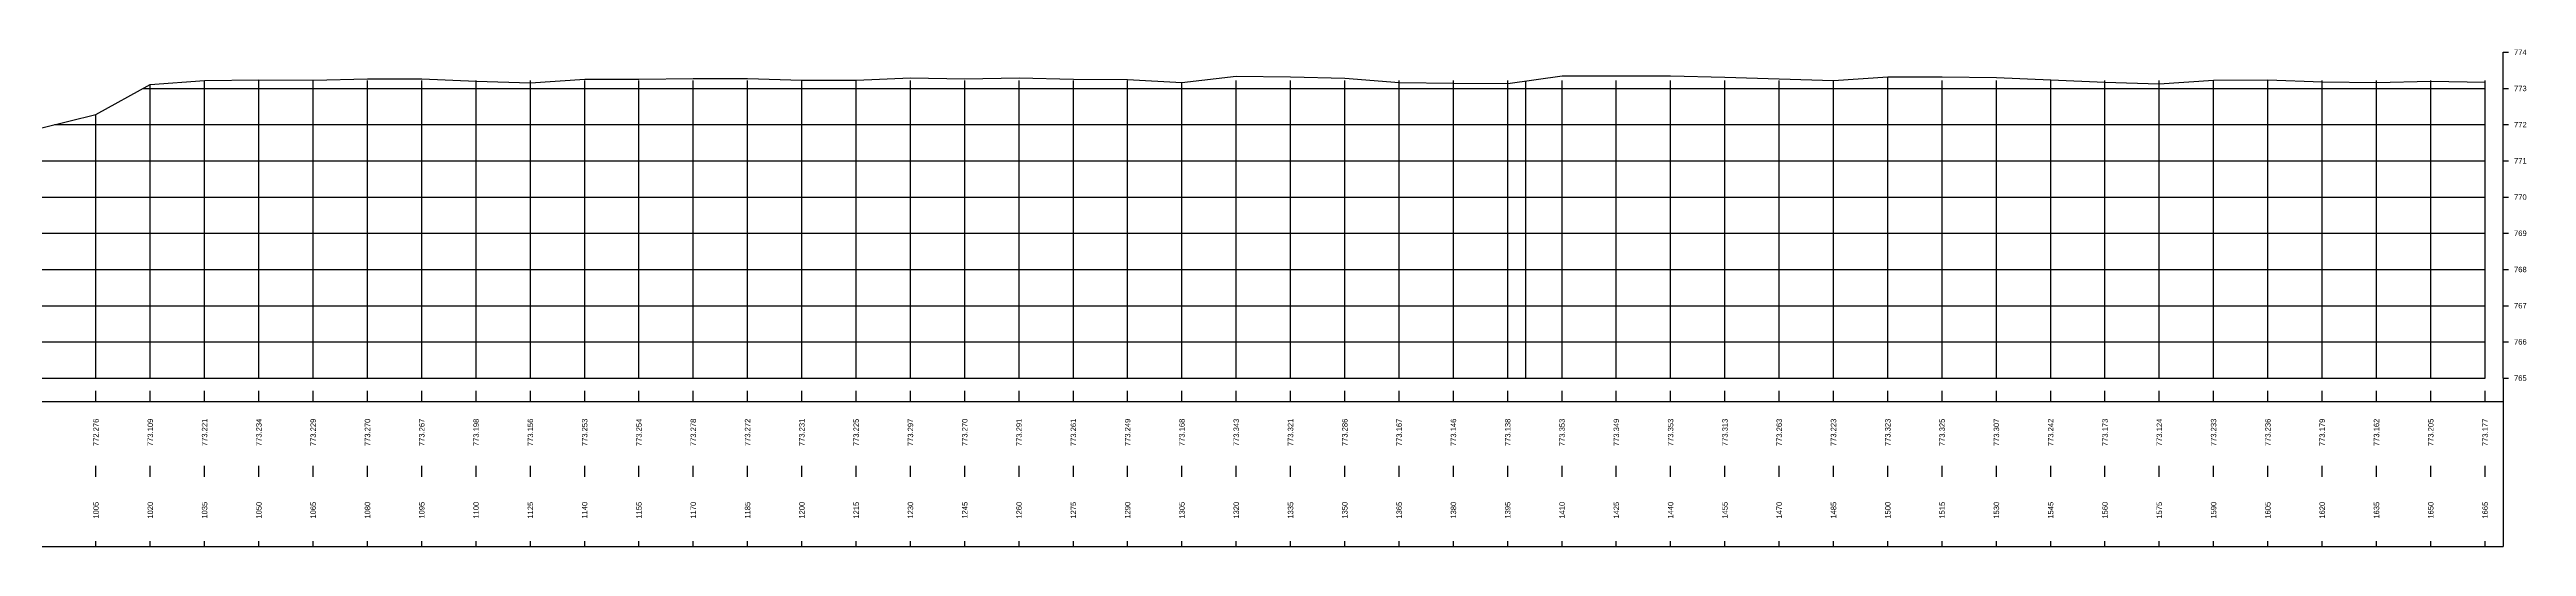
# Model space of a CAD drawing. Header units: millimetres. Extents: x 3197 to 59319, y 691 to 32741.
# Drawn here: x 4229 to 4913, y 691 to 828 of the extents above; entities that cross this region are included whole.
import ezdxf
from ezdxf.enums import TextEntityAlignment as Align

# ---------------------------------------------------------------- set-up
doc = ezdxf.new("R2010")
doc.units = ezdxf.units.MM
for name, color, linetype in [('Chainage_TXT', 7, 'Continuous'), ('GL', 3, 'Continuous'), ('GRID', 8, 'Continuous'), ('SCALE_LINE', 1, 'Continuous'), ('TitleBox', 7, 'Continuous')]:
    doc.layers.add(name, color=color, linetype=linetype)
doc.styles.get("Standard").update_dxf_attribs({"font": 'arial.ttf'})

msp = doc.modelspace()

# ---------------------------------------------------------------- linework, layer by layer
at = {"layer": 'Chainage_TXT'}
for p, q in [((4256.78, 737.61), (4256.78, 818.7)), ((4271.78, 737.61), (4271.78, 819.82)), ((4286.78, 737.61), (4286.78, 819.82)), ((4301.78, 737.61), (4301.78, 819.82)), ((4316.78, 737.61), (4316.78, 819.82)), ((4331.78, 737.61), (4331.78, 819.82)), ((4346.78, 737.61), (4346.78, 819.82)), ((4361.78, 737.61), (4361.78, 819.82)), ((4376.78, 737.61), (4376.78, 819.82)), ((4391.78, 737.61), (4391.78, 819.82)), ((4406.78, 737.61), (4406.78, 819.82)), ((4421.78, 737.61), (4421.78, 819.82)), ((4436.78, 737.61), (4436.78, 819.82)), ((4451.78, 737.61), (4451.78, 819.82)), ((4466.78, 737.61), (4466.78, 819.82)), ((4481.78, 737.61), (4481.78, 819.82)), ((4496.78, 737.61), (4496.78, 819.82)), ((4511.78, 737.61), (4511.78, 819.82)), ((4526.78, 737.61), (4526.78, 819.82)), ((4541.78, 737.61), (4541.78, 819.29)), ((4556.78, 737.61), (4556.78, 819.82)), ((4571.78, 737.61), (4571.78, 819.82)), ((4586.78, 737.61), (4586.78, 819.82)), ((4601.78, 737.61), (4601.78, 819.82)), ((4616.78, 737.61), (4616.78, 819.82)), ((4631.78, 737.61), (4631.78, 819.82)), ((4646.78, 737.61), (4646.78, 819.82)), ((4661.78, 737.61), (4661.78, 819.82)), ((4676.78, 737.61), (4676.78, 819.82)), ((4691.78, 737.61), (4691.78, 819.82)), ((4706.78, 737.61), (4706.78, 819.82)), ((4721.78, 737.61), (4721.78, 819.82)), ((4736.78, 737.61), (4736.78, 819.82)), ((4751.78, 737.61), (4751.78, 819.82)), ((4766.78, 737.61), (4766.78, 819.82)), ((4781.78, 737.61), (4781.78, 819.82)), ((4796.78, 737.61), (4796.78, 819.82)), ((4811.78, 737.61), (4811.78, 819.82)), ((4826.78, 737.61), (4826.78, 819.82)), ((4841.78, 737.61), (4841.78, 819.82)), ((4856.78, 737.61), (4856.78, 819.82)), ((4871.78, 737.61), (4871.78, 819.82)), ((4886.78, 737.61), (4886.78, 819.82)), ((4901.78, 737.61), (4901.78, 819.82)), ((4241.78, 737.61), (4241.78, 810.37)), ((4906.78, 737.61), (4906.78, 691.11))]:
    msp.add_line(p, q, dxfattribs=at)
at = {"layer": 'Chainage_TXT', "color": 0}
for p, q in [((3236.78, 731.11), (4906.78, 731.11)), ((3231.78, 691.11), (4906.78, 691.11))]:
    msp.add_line(p, q, dxfattribs=at)
at = {"layer": 'GL'}
msp.add_lwpolyline([(4226.78, 806.75), (4241.78, 810.37), (4256.78, 818.7), (4271.78, 819.82), (4286.78, 819.95), (4301.78, 819.9), (4316.78, 820.31), (4331.78, 820.28), (4346.78, 819.59), (4361.78, 819.17), (4376.78, 820.14), (4391.78, 820.15), (4406.78, 820.39), (4421.78, 820.33), (4436.78, 819.92), (4451.78, 819.86), (4466.78, 820.58), (4481.78, 820.31), (4496.78, 820.52), (4511.78, 820.22), (4526.78, 820.1), (4541.78, 819.29), (4556.78, 821.04), (4571.78, 820.82), (4586.78, 820.47), (4601.78, 819.28), (4616.78, 819.07), (4631.78, 818.99), (4646.78, 821.14), (4661.78, 821.1), (4676.78, 821.14), (4691.78, 820.74), (4706.78, 820.24), (4721.78, 819.84), (4736.78, 820.84), (4751.78, 820.86), (4766.78, 820.68), (4781.78, 820.03), (4796.78, 819.34), (4811.78, 818.85), (4826.78, 819.94), (4841.78, 819.97), (4856.78, 819.4), (4871.78, 819.23), (4886.78, 819.66), (4901.78, 819.38)], dxfattribs=at)
at = {"layer": 'GRID', "color": 0}
for p, q in [((4254.82, 817.61), (4901.78, 817.61)), ((4230.34, 807.61), (4901.78, 807.61)), ((4096.49, 797.61), (4901.78, 797.61)), ((4062.82, 787.61), (4901.78, 787.61)), ((4000.15, 777.61), (4901.78, 777.61)), ((3963.65, 767.61), (4901.78, 767.61)), ((3236.78, 757.61), (4901.78, 757.61)), ((3236.78, 747.61), (4901.78, 747.61)), ((3236.78, 737.61), (4901.78, 737.61))]:
    msp.add_line(p, q, dxfattribs=at)
at = {"layer": 'GRID'}
for p, q in [((4436.78, 737.61), (4436.78, 819.92)), ((4636.78, 737.61), (4636.78, 819.7)), ((4736.78, 737.61), (4736.78, 820.84)), ((4901.78, 737.61), (4901.78, 819.38))]:
    msp.add_line(p, q, dxfattribs=at)
at = {"layer": 'SCALE_LINE', "color": 6}
for p, q in [((4906.78, 737.61), (4906.78, 827.61)), ((4906.78, 827.61), (4908.28, 827.61)), ((4906.78, 817.61), (4908.28, 817.61)), ((4906.78, 807.61), (4908.28, 807.61)), ((4906.78, 797.61), (4908.28, 797.61)), ((4906.78, 787.61), (4908.28, 787.61)), ((4906.78, 777.61), (4908.28, 777.61)), ((4906.78, 767.61), (4908.28, 767.61)), ((4906.78, 757.61), (4908.28, 757.61)), ((4906.78, 747.61), (4908.28, 747.61)), ((4906.78, 737.61), (4908.28, 737.61))]:
    msp.add_line(p, q, dxfattribs=at)
at = {"layer": 'TitleBox'}
for p, q in [((4241.78, 731.11), (4241.78, 734.11)), ((4256.78, 731.11), (4256.78, 734.11)), ((4271.78, 731.11), (4271.78, 734.11)), ((4286.78, 731.11), (4286.78, 734.11)), ((4301.78, 731.11), (4301.78, 734.11)), ((4316.78, 731.11), (4316.78, 734.11)), ((4331.78, 731.11), (4331.78, 734.11)), ((4346.78, 731.11), (4346.78, 734.11)), ((4361.78, 731.11), (4361.78, 734.11)), ((4376.78, 731.11), (4376.78, 734.11)), ((4391.78, 731.11), (4391.78, 734.11)), ((4406.78, 731.11), (4406.78, 734.11)), ((4421.78, 731.11), (4421.78, 734.11)), ((4436.78, 731.11), (4436.78, 734.11)), ((4451.78, 731.11), (4451.78, 734.11)), ((4466.78, 731.11), (4466.78, 734.11)), ((4481.78, 731.11), (4481.78, 734.11)), ((4496.78, 731.11), (4496.78, 734.11)), ((4511.78, 731.11), (4511.78, 734.11)), ((4526.78, 731.11), (4526.78, 734.11)), ((4541.78, 731.11), (4541.78, 734.11)), ((4556.78, 731.11), (4556.78, 734.11)), ((4571.78, 731.11), (4571.78, 734.11)), ((4586.78, 731.11), (4586.78, 734.11)), ((4601.78, 731.11), (4601.78, 734.11)), ((4616.78, 731.11), (4616.78, 734.11)), ((4631.78, 731.11), (4631.78, 734.11)), ((4646.78, 731.11), (4646.78, 734.11)), ((4661.78, 731.11), (4661.78, 734.11)), ((4676.78, 731.11), (4676.78, 734.11)), ((4691.78, 731.11), (4691.78, 734.11)), ((4706.78, 731.11), (4706.78, 734.11)), ((4721.78, 731.11), (4721.78, 734.11)), ((4736.78, 731.11), (4736.78, 734.11)), ((4751.78, 731.11), (4751.78, 734.11)), ((4766.78, 731.11), (4766.78, 734.11)), ((4781.78, 731.11), (4781.78, 734.11)), ((4796.78, 731.11), (4796.78, 734.11)), ((4811.78, 731.11), (4811.78, 734.11)), ((4826.78, 731.11), (4826.78, 734.11)), ((4841.78, 731.11), (4841.78, 734.11)), ((4856.78, 731.11), (4856.78, 734.11)), ((4871.78, 731.11), (4871.78, 734.11)), ((4886.78, 731.11), (4886.78, 734.11)), ((4901.78, 731.11), (4901.78, 734.11)), ((4241.78, 710.36), (4241.78, 713.36)), ((4256.78, 710.36), (4256.78, 713.36)), ((4271.78, 710.36), (4271.78, 713.36)), ((4286.78, 710.36), (4286.78, 713.36)), ((4301.78, 710.36), (4301.78, 713.36)), ((4316.78, 710.36), (4316.78, 713.36)), ((4331.78, 710.36), (4331.78, 713.36)), ((4346.78, 710.36), (4346.78, 713.36)), ((4361.78, 710.36), (4361.78, 713.36)), ((4376.78, 710.36), (4376.78, 713.36)), ((4391.78, 710.36), (4391.78, 713.36)), ((4406.78, 710.36), (4406.78, 713.36)), ((4421.78, 710.36), (4421.78, 713.36)), ((4436.78, 710.36), (4436.78, 713.36)), ((4451.78, 710.36), (4451.78, 713.36)), ((4466.78, 710.36), (4466.78, 713.36)), ((4481.78, 710.36), (4481.78, 713.36)), ((4496.78, 710.36), (4496.78, 713.36)), ((4511.78, 710.36), (4511.78, 713.36)), ((4526.78, 710.36), (4526.78, 713.36)), ((4541.78, 710.36), (4541.78, 713.36)), ((4556.78, 710.36), (4556.78, 713.36)), ((4571.78, 710.36), (4571.78, 713.36)), ((4586.78, 710.36), (4586.78, 713.36)), ((4601.78, 710.36), (4601.78, 713.36)), ((4616.78, 710.36), (4616.78, 713.36)), ((4631.78, 710.36), (4631.78, 713.36)), ((4646.78, 710.36), (4646.78, 713.36)), ((4661.78, 710.36), (4661.78, 713.36)), ((4676.78, 710.36), (4676.78, 713.36)), ((4691.78, 710.36), (4691.78, 713.36)), ((4706.78, 710.36), (4706.78, 713.36)), ((4721.78, 710.36), (4721.78, 713.36)), ((4736.78, 710.36), (4736.78, 713.36)), ((4751.78, 710.36), (4751.78, 713.36)), ((4766.78, 710.36), (4766.78, 713.36)), ((4781.78, 710.36), (4781.78, 713.36)), ((4796.78, 710.36), (4796.78, 713.36)), ((4811.78, 710.36), (4811.78, 713.36)), ((4826.78, 710.36), (4826.78, 713.36)), ((4841.78, 710.36), (4841.78, 713.36)), ((4856.78, 710.36), (4856.78, 713.36)), ((4871.78, 710.36), (4871.78, 713.36)), ((4886.78, 710.36), (4886.78, 713.36)), ((4901.78, 710.36), (4901.78, 713.36)), ((4241.78, 691.11), (4241.78, 692.61)), ((4241.78, 691.11), (4241.78, 692.61)), ((4256.78, 691.11), (4256.78, 692.61)), ((4256.78, 691.11), (4256.78, 692.61)), ((4271.78, 691.11), (4271.78, 692.61)), ((4271.78, 691.11), (4271.78, 692.61)), ((4286.78, 691.11), (4286.78, 692.61)), ((4286.78, 691.11), (4286.78, 692.61)), ((4301.78, 691.11), (4301.78, 692.61)), ((4301.78, 691.11), (4301.78, 692.61)), ((4316.78, 691.11), (4316.78, 692.61)), ((4316.78, 691.11), (4316.78, 692.61)), ((4331.78, 691.11), (4331.78, 692.61)), ((4331.78, 691.11), (4331.78, 692.61)), ((4346.78, 691.11), (4346.78, 692.61)), ((4346.78, 691.11), (4346.78, 692.61)), ((4361.78, 691.11), (4361.78, 692.61)), ((4361.78, 691.11), (4361.78, 692.61)), ((4376.78, 691.11), (4376.78, 692.61)), ((4376.78, 691.11), (4376.78, 692.61)), ((4391.78, 691.11), (4391.78, 692.61)), ((4391.78, 691.11), (4391.78, 692.61)), ((4406.78, 691.11), (4406.78, 692.61)), ((4406.78, 691.11), (4406.78, 692.61)), ((4421.78, 691.11), (4421.78, 692.61)), ((4421.78, 691.11), (4421.78, 692.61)), ((4436.78, 691.11), (4436.78, 692.61)), ((4436.78, 691.11), (4436.78, 692.61)), ((4451.78, 691.11), (4451.78, 692.61)), ((4451.78, 691.11), (4451.78, 692.61)), ((4466.78, 691.11), (4466.78, 692.61)), ((4466.78, 691.11), (4466.78, 692.61)), ((4481.78, 691.11), (4481.78, 692.61)), ((4481.78, 691.11), (4481.78, 692.61)), ((4496.78, 691.11), (4496.78, 692.61)), ((4496.78, 691.11), (4496.78, 692.61)), ((4511.78, 691.11), (4511.78, 692.61)), ((4511.78, 691.11), (4511.78, 692.61)), ((4526.78, 691.11), (4526.78, 692.61)), ((4526.78, 691.11), (4526.78, 692.61)), ((4541.78, 691.11), (4541.78, 692.61)), ((4541.78, 691.11), (4541.78, 692.61)), ((4556.78, 691.11), (4556.78, 692.61)), ((4556.78, 691.11), (4556.78, 692.61)), ((4571.78, 691.11), (4571.78, 692.61)), ((4571.78, 691.11), (4571.78, 692.61)), ((4586.78, 691.11), (4586.78, 692.61)), ((4586.78, 691.11), (4586.78, 692.61)), ((4601.78, 691.11), (4601.78, 692.61)), ((4601.78, 691.11), (4601.78, 692.61)), ((4616.78, 691.11), (4616.78, 692.61)), ((4616.78, 691.11), (4616.78, 692.61)), ((4631.78, 691.11), (4631.78, 692.61)), ((4631.78, 691.11), (4631.78, 692.61)), ((4646.78, 691.11), (4646.78, 692.61)), ((4646.78, 691.11), (4646.78, 692.61)), ((4661.78, 691.11), (4661.78, 692.61)), ((4661.78, 691.11), (4661.78, 692.61)), ((4676.78, 691.11), (4676.78, 692.61)), ((4676.78, 691.11), (4676.78, 692.61)), ((4691.78, 691.11), (4691.78, 692.61)), ((4691.78, 691.11), (4691.78, 692.61)), ((4706.78, 691.11), (4706.78, 692.61)), ((4706.78, 691.11), (4706.78, 692.61)), ((4721.78, 691.11), (4721.78, 692.61)), ((4721.78, 691.11), (4721.78, 692.61)), ((4736.78, 691.11), (4736.78, 692.61)), ((4736.78, 691.11), (4736.78, 692.61)), ((4751.78, 691.11), (4751.78, 692.61)), ((4751.78, 691.11), (4751.78, 692.61)), ((4766.78, 691.11), (4766.78, 692.61)), ((4766.78, 691.11), (4766.78, 692.61)), ((4781.78, 691.11), (4781.78, 692.61)), ((4781.78, 691.11), (4781.78, 692.61)), ((4796.78, 691.11), (4796.78, 692.61)), ((4796.78, 691.11), (4796.78, 692.61)), ((4811.78, 691.11), (4811.78, 692.61)), ((4811.78, 691.11), (4811.78, 692.61)), ((4826.78, 691.11), (4826.78, 692.61)), ((4826.78, 691.11), (4826.78, 692.61)), ((4841.78, 691.11), (4841.78, 692.61)), ((4841.78, 691.11), (4841.78, 692.61)), ((4856.78, 691.11), (4856.78, 692.61)), ((4856.78, 691.11), (4856.78, 692.61)), ((4871.78, 691.11), (4871.78, 692.61)), ((4871.78, 691.11), (4871.78, 692.61)), ((4886.78, 691.11), (4886.78, 692.61)), ((4886.78, 691.11), (4886.78, 692.61)), ((4901.78, 691.11), (4901.78, 692.61)), ((4901.78, 691.11), (4901.78, 692.61))]:
    msp.add_line(p, q, dxfattribs=at)

# ---------------------------------------------------------------- texts
for s, p in [('774', (4909.78, 827.61)), ('773', (4909.78, 817.61)), ('772', (4909.78, 807.61)), ('771', (4909.78, 797.61)), ('770', (4909.78, 787.61)), ('769', (4909.78, 777.61)), ('768', (4909.78, 767.61)), ('767', (4909.78, 757.61)), ('766', (4909.78, 747.61)), ('765', (4909.78, 737.61))]:
    msp.add_text(s, height=1.5).set_placement(p, align=Align.MIDDLE_LEFT)
for s, p in [('772.276', (4241.78, 722.61)), ('773.109', (4256.78, 722.61)), ('773.221', (4271.78, 722.61)), ('773.234', (4286.78, 722.61)), ('773.229', (4301.78, 722.61)), ('773.270', (4316.78, 722.61)), ('773.267', (4331.78, 722.61)), ('773.198', (4346.78, 722.61)), ('773.156', (4361.78, 722.61)), ('773.253', (4376.78, 722.61)), ('773.254', (4391.78, 722.61)), ('773.278', (4406.78, 722.61)), ('773.272', (4421.78, 722.61)), ('773.231', (4436.78, 722.61)), ('773.225', (4451.78, 722.61)), ('773.297', (4466.78, 722.61)), ('773.270', (4481.78, 722.61)), ('773.291', (4496.78, 722.61)), ('773.261', (4511.78, 722.61)), ('773.249', (4526.78, 722.61)), ('773.168', (4541.78, 722.61)), ('773.343', (4556.78, 722.61)), ('773.321', (4571.78, 722.61)), ('773.286', (4586.78, 722.61)), ('773.167', (4601.78, 722.61)), ('773.146', (4616.78, 722.61)), ('773.138', (4631.78, 722.61)), ('773.353', (4646.78, 722.61)), ('773.349', (4661.78, 722.61)), ('773.353', (4676.78, 722.61)), ('773.313', (4691.78, 722.61)), ('773.263', (4706.78, 722.61)), ('773.223', (4721.78, 722.61)), ('773.323', (4736.78, 722.61)), ('773.325', (4751.78, 722.61)), ('773.307', (4766.78, 722.61)), ('773.242', (4781.78, 722.61)), ('773.173', (4796.78, 722.61)), ('773.124', (4811.78, 722.61)), ('773.233', (4826.78, 722.61)), ('773.236', (4841.78, 722.61)), ('773.179', (4856.78, 722.61)), ('773.162', (4871.78, 722.61)), ('773.205', (4886.78, 722.61)), ('773.177', (4901.78, 722.61)), ('1005', (4241.78, 701.11)), ('1020', (4256.78, 701.11)), ('1035', (4271.78, 701.11)), ('1050', (4286.78, 701.11)), ('1065', (4301.78, 701.11)), ('1080', (4316.78, 701.11)), ('1095', (4331.78, 701.11)), ('1100', (4346.78, 701.11)), ('1125', (4361.78, 701.11)), ('1140', (4376.78, 701.11)), ('1155', (4391.78, 701.11)), ('1170', (4406.78, 701.11)), ('1185', (4421.78, 701.11)), ('1200', (4436.78, 701.11)), ('1215', (4451.78, 701.11)), ('1230', (4466.78, 701.11)), ('1245', (4481.78, 701.11)), ('1260', (4496.78, 701.11)), ('1275', (4511.78, 701.11)), ('1290', (4526.78, 701.11)), ('1305', (4541.78, 701.11)), ('1320', (4556.78, 701.11)), ('1335', (4571.78, 701.11)), ('1350', (4586.78, 701.11)), ('1365', (4601.78, 701.11)), ('1380', (4616.78, 701.11)), ('1395', (4631.78, 701.11)), ('1410', (4646.78, 701.11)), ('1425', (4661.78, 701.11)), ('1440', (4676.78, 701.11)), ('1455', (4691.78, 701.11)), ('1470', (4706.78, 701.11)), ('1485', (4721.78, 701.11)), ('1500', (4736.78, 701.11)), ('1515', (4751.78, 701.11)), ('1530', (4766.78, 701.11)), ('1545', (4781.78, 701.11)), ('1560', (4796.78, 701.11)), ('1575', (4811.78, 701.11)), ('1590', (4826.78, 701.11)), ('1605', (4841.78, 701.11)), ('1620', (4856.78, 701.11)), ('1635', (4871.78, 701.11)), ('1650', (4886.78, 701.11)), ('1665', (4901.78, 701.11))]:
    msp.add_text(s, height=1.5, rotation=90, dxfattribs=at).set_placement(p, align=Align.MIDDLE_CENTER)

doc.saveas('drawing.dxf')
